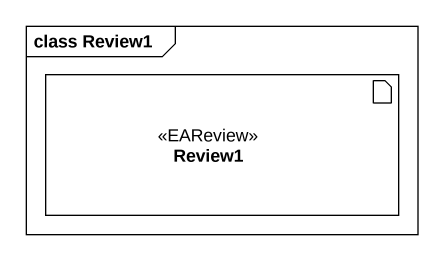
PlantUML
@startuml
mainframe class Review1
artifact Review1 <<EAReview>>
@enduml
